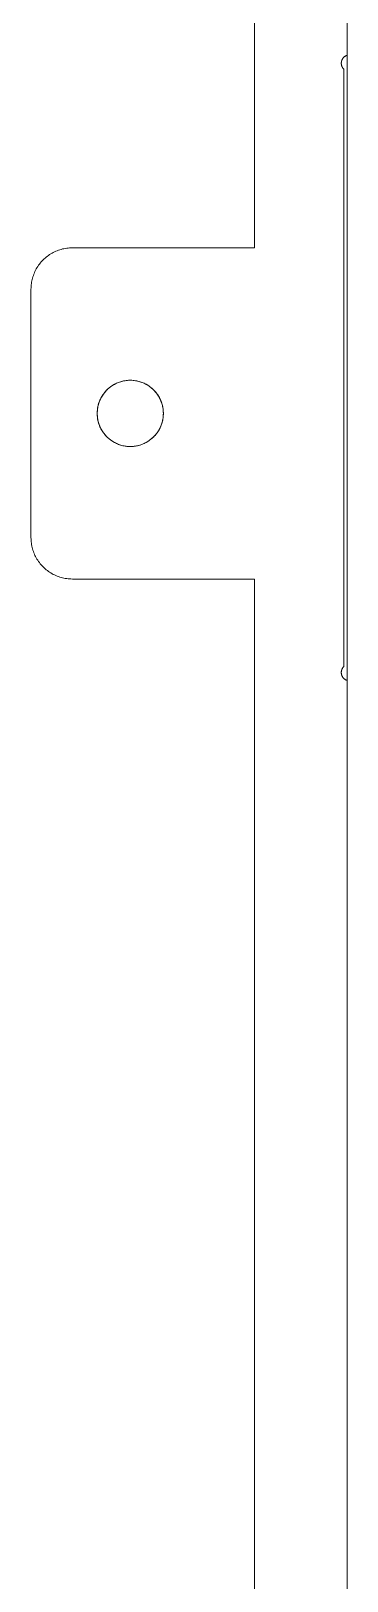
# Model space of a CAD drawing. Header units: inches. Extents: x -12 to 176, y -4 to 123.
# Drawn here: x 68.17 to 69.67, y 11.83 to 19.2 of the extents above; entities that cross this region are included whole.
import ezdxf

# ---------------------------------------------------------------- set-up
doc = ezdxf.new("R2010")
doc.units = ezdxf.units.IN
doc.layers.add('ZANO_R', color=7, linetype='Continuous', lineweight=0)

msp = doc.modelspace()

# ---------------------------------------------------------------- linework, layer by layer
at = {"layer": 'ZANO_R'}
for p, q in [((69.66927, 21.73815), (69.66927, 6.79361)), ((69.22832, 19.94323), (69.22832, 18.17158)), ((69.64199, 19.04925), (69.64201, 19.05059)), ((69.64201, 19.04791), (69.64199, 19.04925)), ((69.64201, 19.05059), (69.64208, 19.05193)), ((69.64208, 19.04657), (69.64201, 19.04791)), ((69.64208, 19.05193), (69.6422, 19.05326)), ((69.6422, 19.04523), (69.64208, 19.04657)), ((69.6422, 19.05326), (69.64235, 19.05459)), ((69.64236, 19.04389), (69.6422, 19.04523)), ((69.64235, 19.05459), (69.64256, 19.05592)), ((69.64256, 19.04256), (69.64236, 19.04389)), ((69.64256, 19.05592), (69.64281, 19.05723)), ((69.64281, 19.04124), (69.64256, 19.04256)), ((69.64281, 19.05723), (69.6431, 19.05854)), ((69.64311, 19.03993), (69.64281, 19.04124)), ((69.6431, 19.05854), (69.64344, 19.05983)), ((69.64345, 19.03863), (69.64311, 19.03993)), ((69.64344, 19.05983), (69.64382, 19.06112)), ((69.64384, 19.03734), (69.64345, 19.03863)), ((69.64382, 19.06112), (69.64425, 19.06239)), ((69.64426, 19.03607), (69.64384, 19.03734)), ((69.64425, 19.06239), (69.64471, 19.06364)), ((69.64474, 19.03481), (69.64426, 19.03607)), ((69.64471, 19.06364), (69.64523, 19.06488)), ((69.64525, 19.03357), (69.64474, 19.03481)), ((69.64523, 19.06488), (69.64578, 19.0661)), ((69.64581, 19.03234), (69.64525, 19.03357)), ((69.64578, 19.0661), (69.64637, 19.0673)), ((69.6464, 19.03114), (69.64581, 19.03234)), ((69.64637, 19.0673), (69.64701, 19.06848)), ((69.64704, 19.02996), (69.6464, 19.03114)), ((69.64701, 19.06848), (69.64768, 19.06964)), ((69.64772, 19.0288), (69.64704, 19.02996)), ((69.64768, 19.06964), (69.64839, 19.07077)), ((69.64844, 19.02766), (69.64772, 19.0288)), ((69.64839, 19.07077), (69.64914, 19.07188)), ((69.6492, 19.02655), (69.64844, 19.02766)), ((69.64914, 19.07188), (69.64993, 19.07296)), ((69.64999, 19.02546), (69.6492, 19.02655)), ((69.64993, 19.07296), (69.65076, 19.07402)), ((69.65082, 19.02441), (69.64999, 19.02546)), ((69.65076, 19.07402), (69.65162, 19.07504)), ((69.65169, 19.02338), (69.65082, 19.02441)), ((69.65162, 19.07504), (69.65251, 19.07604)), ((69.65259, 19.02238), (69.65169, 19.02338)), ((69.65251, 19.07604), (69.65344, 19.07701)), ((69.65352, 19.02141), (69.65259, 19.02238)), ((69.65344, 19.07701), (69.6544, 19.07794)), ((69.65352, 16.18001), (69.65352, 19.02141)), ((69.6544, 19.07794), (69.65539, 19.07884)), ((69.65539, 19.07884), (69.65641, 19.07971)), ((69.65641, 19.07971), (69.65746, 19.08054)), ((69.65746, 19.08054), (69.65854, 19.08133)), ((69.65854, 19.08133), (69.65964, 19.08209)), ((69.65964, 19.08209), (69.66077, 19.08281)), ((69.66077, 19.08281), (69.66193, 19.08349)), ((69.66193, 19.08349), (69.6631, 19.08413)), ((69.6631, 19.08413), (69.6643, 19.08473)), ((69.6643, 19.08473), (69.66552, 19.08529)), ((69.66552, 19.08529), (69.66675, 19.08581)), ((69.66675, 19.08581), (69.668, 19.08629)), ((69.668, 19.08629), (69.66927, 19.08672)), ((68.24324, 18.13158), (68.23795, 18.12743)), ((68.24866, 18.13555), (68.24324, 18.13158)), ((68.25422, 18.13933), (68.24866, 18.13555)), ((68.2599, 18.14292), (68.25422, 18.13933)), ((68.2657, 18.14631), (68.2599, 18.14292)), ((68.27162, 18.14951), (68.2657, 18.14631)), ((68.27764, 18.1525), (68.27162, 18.14951)), ((68.28376, 18.15528), (68.27764, 18.1525)), ((68.28997, 18.15785), (68.28376, 18.15528)), ((68.29626, 18.16021), (68.28997, 18.15785)), ((68.30263, 18.16235), (68.29626, 18.16021)), ((68.30907, 18.16428), (68.30263, 18.16235)), ((68.31557, 18.16598), (68.30907, 18.16428)), ((68.32213, 18.16746), (68.31557, 18.16598)), ((68.32873, 18.16872), (68.32213, 18.16746)), ((68.33538, 18.16974), (68.32873, 18.16872)), ((68.34205, 18.17055), (68.33538, 18.16974)), ((68.34875, 18.17112), (68.34205, 18.17055)), ((68.35546, 18.17146), (68.34875, 18.17112)), ((68.36218, 18.17158), (68.35546, 18.17146)), ((69.22832, 18.17158), (68.36218, 18.17158)), ((68.18441, 18.05927), (68.18163, 18.05315)), ((68.1874, 18.06529), (68.18441, 18.05927)), ((68.19059, 18.07121), (68.1874, 18.06529)), ((68.19399, 18.07701), (68.19059, 18.07121)), ((68.19758, 18.08269), (68.19399, 18.07701)), ((68.20136, 18.08825), (68.19758, 18.08269)), ((68.20533, 18.09367), (68.20136, 18.08825)), ((68.20948, 18.09896), (68.20533, 18.09367)), ((68.21381, 18.1041), (68.20948, 18.09896)), ((68.21832, 18.10909), (68.21381, 18.1041)), ((68.22299, 18.11392), (68.21832, 18.10909)), ((68.22782, 18.11859), (68.22299, 18.11392)), ((68.23281, 18.1231), (68.22782, 18.11859)), ((68.23795, 18.12743), (68.23281, 18.1231)), ((68.16579, 17.98816), (68.16545, 17.98145)), ((68.16636, 17.99486), (68.16579, 17.98816)), ((68.16716, 18.00153), (68.16636, 17.99486)), ((68.16819, 18.00817), (68.16716, 18.00153)), ((68.16945, 18.01478), (68.16819, 18.00817)), ((68.17093, 18.02133), (68.16945, 18.01478)), ((68.17263, 18.02784), (68.17093, 18.02133)), ((68.17455, 18.03428), (68.17263, 18.02784)), ((68.1767, 18.04065), (68.17455, 18.03428)), ((68.17906, 18.04694), (68.1767, 18.04065)), ((68.18163, 18.05315), (68.17906, 18.04694)), ((68.16545, 17.98145), (68.16533, 17.97473)), ((68.16533, 17.97473), (68.16533, 16.79362)), ((68.61879, 17.54051), (68.6242, 17.54107)), ((68.6242, 17.54107), (68.62962, 17.54145)), ((68.62962, 17.54145), (68.63505, 17.54163)), ((68.63505, 17.54163), (68.64049, 17.54163)), ((68.64049, 17.54163), (68.64592, 17.54145)), ((68.64592, 17.54145), (68.65135, 17.54107)), ((68.65135, 17.54107), (68.65675, 17.54051)), ((68.50371, 17.46681), (68.50664, 17.47138)), ((68.50664, 17.47138), (68.50973, 17.47586)), ((68.50973, 17.47586), (68.51297, 17.48022)), ((68.51297, 17.48022), (68.51636, 17.48447)), ((68.51636, 17.48447), (68.5199, 17.4886)), ((68.5199, 17.4886), (68.52357, 17.49261)), ((68.52357, 17.49261), (68.52738, 17.49649)), ((68.52738, 17.49649), (68.53132, 17.50023)), ((68.53132, 17.50023), (68.53539, 17.50384)), ((68.53539, 17.50384), (68.53959, 17.5073)), ((68.53959, 17.5073), (68.54389, 17.51061)), ((68.54389, 17.51061), (68.54831, 17.51378)), ((68.54831, 17.51378), (68.55284, 17.51679)), ((68.55284, 17.51679), (68.55747, 17.51964)), ((68.55747, 17.51964), (68.56219, 17.52233)), ((68.56219, 17.52233), (68.56701, 17.52486)), ((68.56701, 17.52486), (68.5719, 17.52722)), ((68.5719, 17.52722), (68.57688, 17.52941)), ((68.57688, 17.52941), (68.58193, 17.53142)), ((68.58193, 17.53142), (68.58704, 17.53326)), ((68.58704, 17.53326), (68.59222, 17.53492)), ((68.59222, 17.53492), (68.59745, 17.53641)), ((68.59745, 17.53641), (68.60273, 17.53771)), ((68.60273, 17.53771), (68.60805, 17.53883)), ((68.60805, 17.53883), (68.61341, 17.53976)), ((68.61341, 17.53976), (68.61879, 17.54051)), ((68.65675, 17.54051), (68.66214, 17.53976)), ((68.66214, 17.53976), (68.6675, 17.53883)), ((68.6675, 17.53883), (68.67282, 17.53771)), ((68.67282, 17.53771), (68.67809, 17.53641)), ((68.67809, 17.53641), (68.68332, 17.53492)), ((68.68332, 17.53492), (68.6885, 17.53326)), ((68.6885, 17.53326), (68.69362, 17.53142)), ((68.69362, 17.53142), (68.69867, 17.52941)), ((68.69867, 17.52941), (68.70364, 17.52722)), ((68.70364, 17.52722), (68.70854, 17.52486)), ((68.70854, 17.52486), (68.71335, 17.52233)), ((68.71335, 17.52233), (68.71808, 17.51964)), ((68.71808, 17.51964), (68.7227, 17.51679)), ((68.7227, 17.51679), (68.72723, 17.51378)), ((68.72723, 17.51378), (68.73165, 17.51061)), ((68.73165, 17.51061), (68.73596, 17.5073)), ((68.73596, 17.5073), (68.74015, 17.50384)), ((68.74015, 17.50384), (68.74422, 17.50023)), ((68.74422, 17.50023), (68.74816, 17.49649)), ((68.74816, 17.49649), (68.75197, 17.49261)), ((68.75197, 17.49261), (68.75565, 17.4886)), ((68.75565, 17.4886), (68.75918, 17.48447)), ((68.75918, 17.48447), (68.76257, 17.48022)), ((68.76257, 17.48022), (68.76581, 17.47586)), ((68.76581, 17.47586), (68.7689, 17.47138)), ((68.7689, 17.47138), (68.77183, 17.46681)), ((68.48039, 17.38961), (68.48067, 17.39504)), ((68.48067, 17.39504), (68.48114, 17.40046)), ((68.48114, 17.40046), (68.48179, 17.40585)), ((68.48179, 17.40585), (68.48263, 17.41122)), ((68.48263, 17.41122), (68.48366, 17.41656)), ((68.48366, 17.41656), (68.48487, 17.42186)), ((68.48487, 17.42186), (68.48626, 17.42712)), ((68.48626, 17.42712), (68.48783, 17.43232)), ((68.48783, 17.43232), (68.48958, 17.43747)), ((68.48958, 17.43747), (68.49151, 17.44255)), ((68.49151, 17.44255), (68.49361, 17.44757)), ((68.49361, 17.44757), (68.49589, 17.4525)), ((68.49589, 17.4525), (68.49833, 17.45736)), ((68.49833, 17.45736), (68.50094, 17.46213)), ((68.50094, 17.46213), (68.50371, 17.46681)), ((68.77183, 17.46681), (68.77461, 17.46213)), ((68.77461, 17.46213), (68.77721, 17.45736)), ((68.77721, 17.45736), (68.77966, 17.4525)), ((68.77966, 17.4525), (68.78193, 17.44757)), ((68.78193, 17.44757), (68.78403, 17.44255)), ((68.78403, 17.44255), (68.78596, 17.43747)), ((68.78596, 17.43747), (68.78771, 17.43232)), ((68.78771, 17.43232), (68.78929, 17.42712)), ((68.78929, 17.42712), (68.79068, 17.42186)), ((68.79068, 17.42186), (68.79189, 17.41656)), ((68.79189, 17.41656), (68.79291, 17.41122)), ((68.79291, 17.41122), (68.79375, 17.40585)), ((68.79375, 17.40585), (68.79441, 17.40046)), ((68.79441, 17.40046), (68.79488, 17.39504)), ((68.79488, 17.39504), (68.79516, 17.38961)), ((68.48029, 17.38418), (68.48039, 17.38961)), ((68.48039, 17.37874), (68.48029, 17.38418)), ((68.48067, 17.37331), (68.48039, 17.37874)), ((68.48114, 17.36789), (68.48067, 17.37331)), ((68.48179, 17.3625), (68.48114, 17.36789)), ((68.48263, 17.35713), (68.48179, 17.3625)), ((68.48366, 17.35179), (68.48263, 17.35713)), ((68.48487, 17.34649), (68.48366, 17.35179)), ((68.48626, 17.34123), (68.48487, 17.34649)), ((68.48783, 17.33603), (68.48626, 17.34123)), ((68.48958, 17.33088), (68.48783, 17.33603)), ((68.49151, 17.3258), (68.48958, 17.33088)), ((68.49361, 17.32079), (68.49151, 17.3258)), ((68.49589, 17.31585), (68.49361, 17.32079)), ((68.78193, 17.32079), (68.77966, 17.31585)), ((68.78403, 17.3258), (68.78193, 17.32079)), ((68.78596, 17.33088), (68.78403, 17.3258)), ((68.78771, 17.33603), (68.78596, 17.33088)), ((68.78929, 17.34123), (68.78771, 17.33603)), ((68.79068, 17.34649), (68.78929, 17.34123)), ((68.79189, 17.35179), (68.79068, 17.34649)), ((68.79291, 17.35713), (68.79189, 17.35179)), ((68.79375, 17.3625), (68.79291, 17.35713)), ((68.79441, 17.36789), (68.79375, 17.3625)), ((68.79488, 17.37331), (68.79441, 17.36789)), ((68.79516, 17.37874), (68.79488, 17.37331)), ((68.79516, 17.38961), (68.79525, 17.38418)), ((68.79525, 17.38418), (68.79516, 17.37874)), ((68.49833, 17.31099), (68.49589, 17.31585)), ((68.50094, 17.30622), (68.49833, 17.31099)), ((68.50371, 17.30155), (68.50094, 17.30622)), ((68.50664, 17.29697), (68.50371, 17.30155)), ((68.50973, 17.29249), (68.50664, 17.29697)), ((68.51297, 17.28813), (68.50973, 17.29249)), ((68.51636, 17.28388), (68.51297, 17.28813)), ((68.5199, 17.27975), (68.51636, 17.28388)), ((68.52357, 17.27574), (68.5199, 17.27975)), ((68.52738, 17.27186), (68.52357, 17.27574)), ((68.53132, 17.26812), (68.52738, 17.27186)), ((68.53539, 17.26452), (68.53132, 17.26812)), ((68.53959, 17.26105), (68.53539, 17.26452)), ((68.54389, 17.25774), (68.53959, 17.26105)), ((68.54831, 17.25457), (68.54389, 17.25774)), ((68.55284, 17.25156), (68.54831, 17.25457)), ((68.55747, 17.24871), (68.55284, 17.25156)), ((68.56219, 17.24602), (68.55747, 17.24871)), ((68.56701, 17.24349), (68.56219, 17.24602)), ((68.71335, 17.24602), (68.70854, 17.24349)), ((68.71808, 17.24871), (68.71335, 17.24602)), ((68.7227, 17.25156), (68.71808, 17.24871)), ((68.72723, 17.25457), (68.7227, 17.25156)), ((68.73165, 17.25774), (68.72723, 17.25457)), ((68.73596, 17.26105), (68.73165, 17.25774)), ((68.74015, 17.26452), (68.73596, 17.26105)), ((68.74422, 17.26812), (68.74015, 17.26452)), ((68.74816, 17.27186), (68.74422, 17.26812)), ((68.75197, 17.27574), (68.74816, 17.27186)), ((68.75565, 17.27975), (68.75197, 17.27574)), ((68.75918, 17.28388), (68.75565, 17.27975)), ((68.76257, 17.28813), (68.75918, 17.28388)), ((68.76581, 17.29249), (68.76257, 17.28813)), ((68.7689, 17.29697), (68.76581, 17.29249)), ((68.77183, 17.30155), (68.7689, 17.29697)), ((68.77461, 17.30622), (68.77183, 17.30155)), ((68.77721, 17.31099), (68.77461, 17.30622)), ((68.77966, 17.31585), (68.77721, 17.31099)), ((68.5719, 17.24113), (68.56701, 17.24349)), ((68.57688, 17.23894), (68.5719, 17.24113)), ((68.58193, 17.23693), (68.57688, 17.23894)), ((68.58704, 17.23509), (68.58193, 17.23693)), ((68.59222, 17.23343), (68.58704, 17.23509)), ((68.59745, 17.23194), (68.59222, 17.23343)), ((68.60273, 17.23064), (68.59745, 17.23194)), ((68.60805, 17.22953), (68.60273, 17.23064)), ((68.61341, 17.22859), (68.60805, 17.22953)), ((68.61879, 17.22784), (68.61341, 17.22859)), ((68.6242, 17.22728), (68.61879, 17.22784)), ((68.62962, 17.22691), (68.6242, 17.22728)), ((68.63505, 17.22672), (68.62962, 17.22691)), ((68.64049, 17.22672), (68.63505, 17.22672)), ((68.64592, 17.22691), (68.64049, 17.22672)), ((68.65135, 17.22728), (68.64592, 17.22691)), ((68.65675, 17.22784), (68.65135, 17.22728)), ((68.66214, 17.22859), (68.65675, 17.22784)), ((68.6675, 17.22953), (68.66214, 17.22859)), ((68.67282, 17.23064), (68.6675, 17.22953)), ((68.67809, 17.23194), (68.67282, 17.23064)), ((68.68332, 17.23343), (68.67809, 17.23194)), ((68.6885, 17.23509), (68.68332, 17.23343)), ((68.69362, 17.23693), (68.6885, 17.23509)), ((68.69867, 17.23894), (68.69362, 17.23693)), ((68.70364, 17.24113), (68.69867, 17.23894)), ((68.70854, 17.24349), (68.70364, 17.24113)), ((68.16533, 16.79362), (68.16545, 16.7869)), ((68.16545, 16.7869), (68.16579, 16.78019)), ((68.16579, 16.78019), (68.16636, 16.77349)), ((68.16636, 16.77349), (68.16716, 16.76682)), ((68.16716, 16.76682), (68.16819, 16.76018)), ((68.16819, 16.76018), (68.16945, 16.75357)), ((68.16945, 16.75357), (68.17093, 16.74702)), ((68.17093, 16.74702), (68.17263, 16.74051)), ((68.17263, 16.74051), (68.17455, 16.73407)), ((68.17455, 16.73407), (68.1767, 16.7277)), ((68.1767, 16.7277), (68.17906, 16.72141)), ((68.17906, 16.72141), (68.18163, 16.7152)), ((68.18163, 16.7152), (68.18441, 16.70908)), ((68.18441, 16.70908), (68.1874, 16.70306)), ((68.1874, 16.70306), (68.19059, 16.69715)), ((68.19059, 16.69715), (68.19399, 16.69134)), ((68.19399, 16.69134), (68.19758, 16.68566)), ((68.19758, 16.68566), (68.20136, 16.6801)), ((68.20136, 16.6801), (68.20533, 16.67468)), ((68.20533, 16.67468), (68.20948, 16.66939)), ((68.20948, 16.66939), (68.21381, 16.66425)), ((68.21381, 16.66425), (68.21832, 16.65926)), ((68.21832, 16.65926), (68.22299, 16.65443)), ((68.22299, 16.65443), (68.22782, 16.64976)), ((68.22782, 16.64976), (68.23281, 16.64526)), ((68.23281, 16.64526), (68.23795, 16.64092)), ((68.23795, 16.64092), (68.24324, 16.63677)), ((68.24324, 16.63677), (68.24866, 16.6328)), ((68.24866, 16.6328), (68.25422, 16.62902)), ((68.25422, 16.62902), (68.2599, 16.62543)), ((68.2599, 16.62543), (68.2657, 16.62204)), ((68.2657, 16.62204), (68.27162, 16.61884)), ((68.27162, 16.61884), (68.27764, 16.61585)), ((68.27764, 16.61585), (68.28376, 16.61307)), ((68.28376, 16.61307), (68.28997, 16.6105)), ((68.28997, 16.6105), (68.29626, 16.60814)), ((68.29626, 16.60814), (68.30263, 16.606)), ((68.30263, 16.606), (68.30907, 16.60407)), ((68.30907, 16.60407), (68.31557, 16.60237)), ((68.31557, 16.60237), (68.32213, 16.60089)), ((68.32213, 16.60089), (68.32873, 16.59964)), ((68.32873, 16.59964), (68.33538, 16.59861)), ((68.33538, 16.59861), (68.34205, 16.59781)), ((68.34205, 16.59781), (68.34875, 16.59723)), ((68.34875, 16.59723), (68.35546, 16.59689)), ((68.35546, 16.59689), (68.36218, 16.59677)), ((68.36218, 16.59677), (69.22832, 16.59677)), ((69.22832, 16.59677), (69.22832, 9.39204)), ((69.64199, 16.15217), (69.64201, 16.15352)), ((69.64201, 16.15083), (69.64199, 16.15217)), ((69.64201, 16.15352), (69.64208, 16.15486)), ((69.64208, 16.14949), (69.64201, 16.15083)), ((69.64208, 16.15486), (69.6422, 16.1562)), ((69.6422, 16.14816), (69.64208, 16.14949)), ((69.6422, 16.1562), (69.64236, 16.15753)), ((69.64235, 16.14683), (69.6422, 16.14816)), ((69.64256, 16.14551), (69.64235, 16.14683)), ((69.64236, 16.15753), (69.64256, 16.15886)), ((69.64256, 16.15886), (69.64281, 16.16018)), ((69.64281, 16.14419), (69.64256, 16.14551)), ((69.64281, 16.16018), (69.64311, 16.16149)), ((69.6431, 16.14288), (69.64281, 16.14419)), ((69.64344, 16.14159), (69.6431, 16.14288)), ((69.64311, 16.16149), (69.64345, 16.16279)), ((69.64382, 16.1403), (69.64344, 16.14159)), ((69.64345, 16.16279), (69.64384, 16.16408)), ((69.64384, 16.16408), (69.64426, 16.16536)), ((69.64426, 16.16536), (69.64474, 16.16661)), ((69.64474, 16.16661), (69.64525, 16.16786)), ((69.64525, 16.16786), (69.64581, 16.16908)), ((69.64581, 16.16908), (69.6464, 16.17028)), ((69.6464, 16.17028), (69.64704, 16.17147)), ((69.64704, 16.17147), (69.64772, 16.17263)), ((69.64772, 16.17263), (69.64844, 16.17376)), ((69.64844, 16.17376), (69.6492, 16.17487)), ((69.6492, 16.17487), (69.64999, 16.17596)), ((69.64999, 16.17596), (69.65082, 16.17702)), ((69.65082, 16.17702), (69.65169, 16.17805)), ((69.65169, 16.17805), (69.65259, 16.17904)), ((69.65259, 16.17904), (69.65352, 16.18001)), ((69.64425, 16.13904), (69.64382, 16.1403)), ((69.64471, 16.13778), (69.64425, 16.13904)), ((69.64523, 16.13654), (69.64471, 16.13778)), ((69.64578, 16.13532), (69.64523, 16.13654)), ((69.64637, 16.13412), (69.64578, 16.13532)), ((69.64701, 16.13294), (69.64637, 16.13412)), ((69.64768, 16.13179), (69.64701, 16.13294)), ((69.64839, 16.13065), (69.64768, 16.13179)), ((69.64914, 16.12954), (69.64839, 16.13065)), ((69.64993, 16.12846), (69.64914, 16.12954)), ((69.65076, 16.1274), (69.64993, 16.12846)), ((69.65162, 16.12638), (69.65076, 16.1274)), ((69.65251, 16.12538), (69.65162, 16.12638)), ((69.65344, 16.12442), (69.65251, 16.12538)), ((69.6544, 16.12348), (69.65344, 16.12442)), ((69.65539, 16.12258), (69.6544, 16.12348)), ((69.65641, 16.12172), (69.65539, 16.12258)), ((69.65746, 16.12088), (69.65641, 16.12172)), ((69.65854, 16.12009), (69.65746, 16.12088)), ((69.65964, 16.11933), (69.65854, 16.12009)), ((69.66077, 16.11861), (69.65964, 16.11933)), ((69.66193, 16.11793), (69.66077, 16.11861)), ((69.6631, 16.11729), (69.66193, 16.11793)), ((69.6643, 16.11669), (69.6631, 16.11729)), ((69.66552, 16.11613), (69.6643, 16.11669)), ((69.66675, 16.11561), (69.66552, 16.11613)), ((69.668, 16.11514), (69.66675, 16.11561)), ((69.66927, 16.1147), (69.668, 16.11514))]:
    msp.add_line(p, q, dxfattribs=at)
msp.add_circle((68.63777, 17.38418), 0.15748, dxfattribs=at)

doc.saveas('drawing.dxf')
